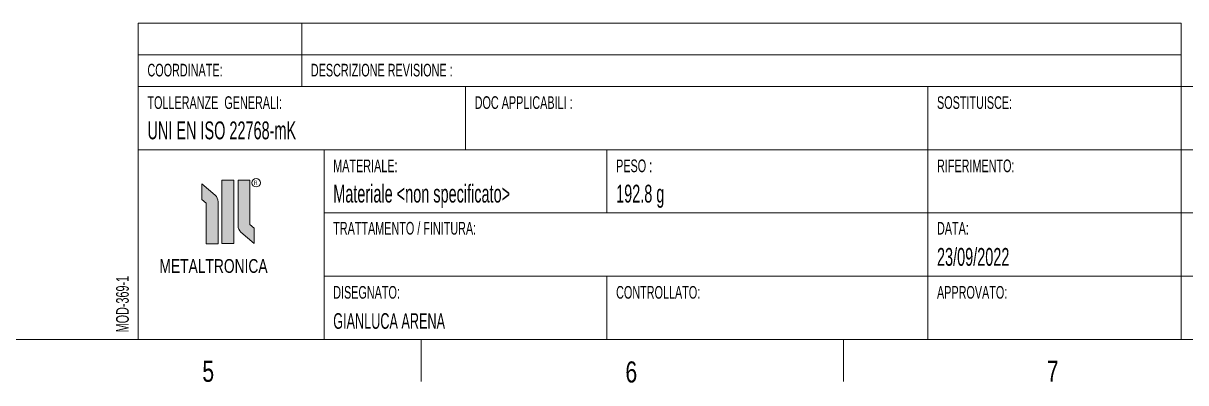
# Paper-space layout 'Sheet1' of a CAD drawing. Header units: millimetres. Extents: x 3 to 419, y -76 to 292.
# Drawn here: x 210.8 to 348.5, y 5.2 to 47.8 of the extents above; entities that cross this region are included whole.
import ezdxf

# ---------------------------------------------------------------- set-up
doc = ezdxf.new("R2010")
doc.units = ezdxf.units.MM
doc.styles.add('SLDTEXTSTYLE1', font='TXT', dxfattribs={"width": 0.638186})
doc.styles.add('SLDTEXTSTYLE2', font='TXT', dxfattribs={"width": 0.75})
doc.styles.add('SLDTEXTSTYLE4', font='TXT', dxfattribs={"width": 0.605})

# ---------------------------------------------------------------- blocks, each defined once
blk = doc.blocks.new('SW_NOTE_0_7')
at = {"color": 0, "linetype": 'Continuous', "lineweight": 18, "insert": (0, 3.22), "char_height": 2.5, "attachment_point": 1, "style": 'SLDTEXTSTYLE2'}
blk.add_mtext('5', dxfattribs=at)
blk = doc.blocks.new('SW_NOTE_0_8')
at = {"color": 0, "linetype": 'Continuous', "lineweight": 18, "insert": (0, 3.22), "char_height": 2.5, "attachment_point": 1, "style": 'SLDTEXTSTYLE2'}
blk.add_mtext('6', dxfattribs=at)
blk = doc.blocks.new('SW_NOTE_0_9')
at = {"color": 0, "linetype": 'Continuous', "lineweight": 18, "insert": (0, 3.22), "char_height": 2.5, "attachment_point": 1, "style": 'SLDTEXTSTYLE2'}
blk.add_mtext('7', dxfattribs=at)
blk = doc.blocks.new('SW_NOTE_0_31')
at = {"color": 0, "linetype": 'Continuous', "lineweight": 18, "insert": (-1.93, 0), "char_height": 1.5, "attachment_point": 1, "rotation": 90, "style": 'SLDTEXTSTYLE1'}
blk.add_mtext('MOD-369-1', dxfattribs=at)
blk = doc.blocks.new('SW_NOTE_0_32')
at = {"color": 0, "linetype": 'Continuous', "lineweight": 18, "insert": (0, 1.93), "char_height": 1.5, "attachment_point": 1, "style": 'SLDTEXTSTYLE1'}
blk.add_mtext('MATERIALE:', dxfattribs=at)
blk = doc.blocks.new('SW_NOTE_0_33')
at = {"color": 0, "linetype": 'Continuous', "lineweight": 18, "insert": (0, 1.93), "char_height": 1.5, "attachment_point": 1, "style": 'SLDTEXTSTYLE1'}
blk.add_mtext('TOLLERANZE  GENERALI:', dxfattribs=at)
blk = doc.blocks.new('SW_NOTE_0_34')
at = {"color": 0, "linetype": 'Continuous', "lineweight": 18, "insert": (0, 1.93), "char_height": 1.5, "attachment_point": 1, "style": 'SLDTEXTSTYLE1'}
blk.add_mtext('CONTROLLATO:', dxfattribs=at)
blk = doc.blocks.new('SW_NOTE_0_35')
at = {"color": 0, "linetype": 'Continuous', "lineweight": 18, "insert": (0, 1.93), "char_height": 1.5, "attachment_point": 1, "style": 'SLDTEXTSTYLE1'}
blk.add_mtext('DISEGNATO:', dxfattribs=at)
blk = doc.blocks.new('SW_NOTE_0_36')
at = {"color": 0, "linetype": 'Continuous', "lineweight": 18, "insert": (0, 1.93), "char_height": 1.5, "attachment_point": 1, "style": 'SLDTEXTSTYLE1'}
blk.add_mtext('DATA:', dxfattribs=at)
blk = doc.blocks.new('SW_NOTE_0_39')
at = {"color": 0, "linetype": 'Continuous', "lineweight": 18, "insert": (0, 1.93), "char_height": 1.5, "attachment_point": 1, "style": 'SLDTEXTSTYLE1'}
blk.add_mtext('RIFERIMENTO:', dxfattribs=at)
blk = doc.blocks.new('SW_NOTE_0_40')
at = {"color": 0, "linetype": 'Continuous', "lineweight": 18, "insert": (0, 1.93), "char_height": 1.5, "attachment_point": 1, "style": 'SLDTEXTSTYLE1'}
blk.add_mtext('PESO :', dxfattribs=at)
blk = doc.blocks.new('SW_NOTE_0_44')
at = {"color": 0, "linetype": 'Continuous', "lineweight": 18, "insert": (0, 1.93), "char_height": 1.5, "attachment_point": 1, "style": 'SLDTEXTSTYLE1'}
blk.add_mtext('COORDINATE:', dxfattribs=at)
blk = doc.blocks.new('SW_NOTE_0_45')
at = {"color": 0, "linetype": 'Continuous', "lineweight": 18, "insert": (0, 1.93), "char_height": 1.5, "attachment_point": 1, "style": 'SLDTEXTSTYLE1'}
blk.add_mtext('DESCRIZIONE REVISIONE :', dxfattribs=at)
blk = doc.blocks.new('SW_NOTE_0_47')
at = {"color": 0, "linetype": 'Continuous', "lineweight": 18, "insert": (0, 1.93), "char_height": 1.5, "attachment_point": 1, "style": 'SLDTEXTSTYLE1'}
blk.add_mtext('DOC APPLICABILI :', dxfattribs=at)
blk = doc.blocks.new('SW_NOTE_0_48')
at = {"color": 0, "linetype": 'Continuous', "lineweight": 18, "insert": (0, 1.93), "char_height": 1.5, "attachment_point": 1, "style": 'SLDTEXTSTYLE1'}
blk.add_mtext('APPROVATO:', dxfattribs=at)
blk = doc.blocks.new('SW_NOTE_0_49')
at = {"color": 0, "linetype": 'Continuous', "lineweight": 18, "insert": (0, 1.93), "char_height": 1.5, "attachment_point": 1, "style": 'SLDTEXTSTYLE1'}
blk.add_mtext('SOSTITUISCE:', dxfattribs=at)
blk = doc.blocks.new('SW_NOTE_0_50')
at = {"color": 0, "linetype": 'Continuous', "lineweight": 18, "insert": (0, 1.93), "char_height": 1.5, "attachment_point": 1, "style": 'SLDTEXTSTYLE1'}
blk.add_mtext('TRATTAMENTO / FINITURA:', dxfattribs=at)
blk = doc.blocks.new('SW_NOTE_0_51')
at = {"color": 0, "linetype": 'Continuous', "lineweight": 18, "insert": (0, 2.1), "char_height": 1.63, "attachment_point": 1, "style": 'SLDTEXTSTYLE2'}
blk.add_mtext('METALTRONICA', dxfattribs=at)
blk = doc.blocks.new('SW_NOTE_0_52')
at = {"color": 0, "linetype": 'Continuous', "lineweight": 18, "insert": (0, 0.67), "char_height": 0.522, "attachment_point": 1, "style": 'SLDTEXTSTYLE1'}
blk.add_mtext('R', dxfattribs=at)
blk = doc.blocks.new('SE')
at = {"color": 250, "linetype": 'Continuous', "lineweight": 18, "true_color": 0x191924}
for p, q in [((347.91, 47.71), (224.41, 47.71)), ((224.41, 40.21), (224.41, 47.71)), ((243.78, 40.21), (243.78, 47.71)), ((347.91, 40.21), (347.91, 47.71)), ((347.91, 43.96), (224.41, 43.96)), ((224.41, 10.21), (224.41, 40.21)), ((407.91, 40.21), (224.41, 40.21)), ((263.16, 32.71), (263.16, 40.21)), ((317.91, 40.21), (317.91, 10.21)), ((347.91, 40.21), (347.91, 10.21)), ((407.91, 32.71), (224.41, 32.71)), ((246.41, 32.71), (246.41, 10.21)), ((279.91, 32.71), (279.91, 25.21)), ((232.45, 21.58), (232.45, 26.41)), ((407.91, 25.21), (246.41, 25.21)), ((407.91, 17.71), (246.41, 17.71)), ((279.91, 17.71), (279.91, 10.21)), ((347.91, 17.71), (407.91, 17.71)), ((7.91, 10.21), (407.91, 10.21)), ((224.41, 10.21), (407.91, 10.21)), ((224.41, 10.21), (407.91, 10.21)), ((257.91, 10.21), (257.91, 5.21)), ((307.91, 10.21), (307.91, 5.21))]:
    blk.add_line(p, q, dxfattribs=at)
blk.add_circle((238.37, 28.8), 0.5, dxfattribs=at)
at = {"color": 7, "linetype": 'Continuous', "lineweight": 18}
for name, p in [('SW_NOTE_0_44', (225.5, 40.97)), ('SW_NOTE_0_45', (244.85, 40.97)), ('SW_NOTE_0_33', (225.5, 37.12)), ('SW_NOTE_0_47', (264.25, 37.12)), ('SW_NOTE_0_49', (319, 37.12)), ('SW_NOTE_0_32', (247.5, 29.62)), ('SW_NOTE_0_40', (281, 29.62)), ('SW_NOTE_0_39', (319, 29.62)), ('SW_NOTE_0_52', (238.13, 28.39)), ('SW_NOTE_0_50', (247.5, 22.22)), ('SW_NOTE_0_36', (319, 22.22)), ('SW_NOTE_0_51', (226.92, 17.64)), ('SW_NOTE_0_31', (223.72, 11.06)), ('SW_NOTE_0_35', (247.5, 14.62)), ('SW_NOTE_0_34', (281, 14.62)), ('SW_NOTE_0_48', (319, 14.62)), ('SW_NOTE_0_7', (232, 4.47)), ('SW_NOTE_0_8', (282.1, 4.39)), ('SW_NOTE_0_9', (332, 4.47))]:
    blk.add_blockref(name, p, dxfattribs=at)

psp = doc.layouts.new('Sheet1')

# ---------------------------------------------------------------- hatches: boundary and pattern name
at = {"linetype": 'Continuous', "true_color": 0x6a6a6a}
psp.add_hatch(color=251, dxfattribs=at).paths.add_polyline_path([(235.7210959, 29.1805229), (234.3211112, 29.1805229), (234.3211112, 21.682189), (235.7211112, 21.682189)], flags=0)
h = psp.add_hatch(color=251, dxfattribs=at)
edge = h.paths.add_edge_path(flags=0)
edge.add_line((237.6345461, 29.1784976), (236.2260601, 29.1784976))
edge.add_line((236.2260601, 29.1784976), (236.2260601, 23.77978))
edge.add_arc((237.2260601, 23.77978), 1, 180, 229)
edge.add_line((236.5700011, 23.0250704), (238.1299065, 21.6690653))
edge.add_line((238.1299065, 21.6690653), (238.1299065, 23.5194802))
edge.add_line((238.1299065, 23.5194802), (237.6345461, 23.9500905))
edge.add_line((237.6345461, 23.9500905), (237.6345461, 29.1784976))
h = psp.add_hatch(color=251, dxfattribs=at)
edge = h.paths.add_edge_path(flags=0)
edge.add_line((231.9557509, 28.7518633), (231.9557509, 26.9014484))
edge.add_line((231.9557509, 26.9014484), (232.4511113, 26.4708381))
edge.add_line((232.4511113, 26.4708381), (232.4511113, 21.6424309))
edge.add_line((232.4511113, 21.6424309), (233.8595973, 21.6424309))
edge.add_line((233.8595973, 21.6424309), (233.8595973, 26.6411486))
edge.add_arc((232.8595973, 26.6411486), 1, 0, 49)
edge.add_line((233.5156563, 27.3958582), (231.9557509, 28.7518633))

# ---------------------------------------------------------------- linework, layer by layer
at = {"color": 7, "linetype": 'Continuous', "lineweight": 18}
for p, q in [((234.3211112, 29.1805229), (234.3211112, 21.682189)), ((235.7210959, 29.1805229), (234.3211112, 29.1805229)), ((235.7211112, 21.682189), (235.7210959, 29.1805229)), ((236.2260601, 29.1784976), (236.2260601, 23.77978)), ((237.6345461, 29.1784976), (236.2260601, 29.1784976)), ((237.6345461, 23.9500905), (237.6345461, 29.1784976)), ((233.5156563, 27.3958582), (231.9557509, 28.7518633)), ((231.9557509, 28.7518633), (231.9557509, 26.9014484)), ((231.9557509, 26.9014484), (232.4511113, 26.4708381)), ((232.4511113, 26.4708381), (232.4511113, 21.6424309)), ((233.8595973, 21.6424309), (233.8595973, 26.6411486)), ((238.1299065, 23.5194802), (237.6345461, 23.9500905)), ((238.1299065, 21.6690653), (238.1299065, 23.5194802)), ((236.5700011, 23.0250704), (238.1299065, 21.6690653)), ((232.4511113, 21.6424309), (233.8595973, 21.6424309)), ((234.3211112, 21.682189), (235.7211112, 21.682189))]:
    psp.add_line(p, q, dxfattribs=at)
for centre, start, end in [((232.8595973, 26.6411486), 0, 49), ((237.2260601, 23.77978), 180, 229)]:
    psp.add_arc(centre, 1, start, end, dxfattribs=at)

# ---------------------------------------------------------------- block references
at = {"color": 7, "linetype": 'Continuous'}
psp.add_blockref('SE', (0, 0.0913187), dxfattribs=at)

# ---------------------------------------------------------------- texts
at = {"color": 7, "linetype": 'Continuous', "lineweight": 0, "insert": (225.5, 36.1563045), "char_height": 2.116666667, "attachment_point": 1, "style": 'SLDTEXTSTYLE4'}
psp.add_mtext('UNI EN ISO 22768-mK', dxfattribs=at)
at = {"color": 250, "linetype": 'Continuous', "lineweight": 0, "true_color": 0x191924, "attachment_point": 1, "style": 'SLDTEXTSTYLE4'}
for s, insert, char_height in [('Materiale <non specificato>', (247.5, 28.6563045), 2.116666667), ('192.8 g', (281, 28.6563045), 2.11666667), ('23/09/2022', (319, 21.1563045), 2.11666667), ('GIANLUCA ARENA', (247.5, 13.4180165), 1.852083333)]:
    psp.add_mtext(s, dxfattribs=dict(at, insert=insert, char_height=char_height))

doc.saveas('drawing.dxf')
